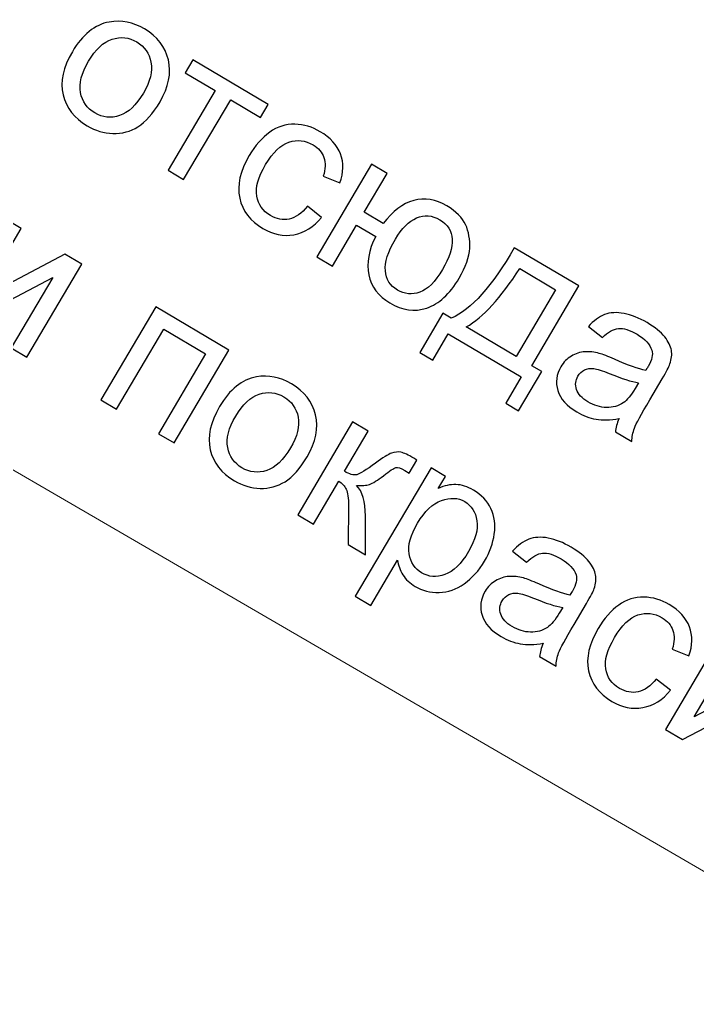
# Model space of a CAD drawing. Header units: millimetres. Extents: x 599 to 6075, y -2288 to 200.
# Drawn here: x 2766.8 to 2838, y -1318.8 to -1214.5 of the extents above; entities that cross this region are included whole.
import ezdxf

# ---------------------------------------------------------------- set-up
doc = ezdxf.new("R2010")
doc.units = ezdxf.units.MM
doc.header["$MEASUREMENT"] = 0
doc.layers.add('layer 1', color=7, linetype='Continuous')

msp = doc.modelspace()

# ---------------------------------------------------------------- linework, layer by layer
at = {"layer": 'layer 1', "color": 250}
for points, knots in [([(2772.3243, -1217.8468), (2773.3926, -1216.0431), (2774.6827, -1215.0012), (2776.202, -1214.7248), (2776.202, -1214.7248), (2777.4662, -1214.4983), (2778.6989, -1214.741), (2779.9075, -1215.4532), (2779.9075, -1215.4532), (2781.2466, -1216.2462), (2782.0821, -1217.3314), (2782.4137, -1218.7127), (2782.4137, -1218.7127), (2782.7453, -1220.0938), (2782.454, -1221.5594), (2781.5363, -1223.1053), (2781.5363, -1223.1053), (2780.7947, -1224.3611), (2780.026, -1225.2345), (2779.2226, -1225.7328), (2779.2226, -1225.7328), (2778.423, -1226.2275), (2777.5446, -1226.4633), (2776.5911, -1226.4367), (2776.5911, -1226.4367), (2775.6375, -1226.4065), (2774.7361, -1226.1435), (2773.8869, -1225.6406), (2773.8869, -1225.6406), (2772.5223, -1224.8329), (2771.676, -1223.744), (2771.3516, -1222.3738), (2771.3516, -1222.3738), (2771.0272, -1220.9998), (2771.3551, -1219.4908), (2772.3243, -1217.8468)], [0, 0, 0, 0, 0.1, 0.1, 0.1, 0.1, 0.2, 0.2, 0.2, 0.2, 0.3, 0.3, 0.3, 0.3, 0.4, 0.4, 0.4, 0.4, 0.5, 0.5, 0.5, 0.5, 0.6, 0.6, 0.6, 0.6, 0.7, 0.7, 0.7, 0.7, 0.8, 0.8, 0.8, 0.8, 1, 1, 1, 1]), ([(2774.0228, -1218.849), (2773.2849, -1220.0975), (2773.0065, -1221.1917), (2773.1837, -1222.1354), (2773.1837, -1222.1354), (2773.361, -1223.079), (2773.8633, -1223.795), (2774.6872, -1224.2832), (2774.6872, -1224.2832), (2775.5074, -1224.7678), (2776.3733, -1224.8595), (2777.2884, -1224.5546), (2777.2884, -1224.5546), (2778.1999, -1224.2535), (2779.0338, -1223.4641), (2779.79, -1222.1866), (2779.79, -1222.1866), (2780.5022, -1220.9781), (2780.7697, -1219.9056), (2780.5888, -1218.962), (2780.5888, -1218.962), (2780.4079, -1218.0146), (2779.9128, -1217.3024), (2779.0962, -1216.8215), (2779.0962, -1216.8215), (2778.2723, -1216.3332), (2777.4028, -1216.2379), (2776.495, -1216.5355), (2776.495, -1216.5355), (2775.5836, -1216.8294), (2774.7606, -1217.6005), (2774.0228, -1218.849)], [0, 0, 0, 0, 0.11111111, 0.11111111, 0.11111111, 0.11111111, 0.22222222, 0.22222222, 0.22222222, 0.22222222, 0.33333333, 0.33333333, 0.33333333, 0.33333333, 0.44444444, 0.44444444, 0.44444444, 0.44444444, 0.55555556, 0.55555556, 0.55555556, 0.55555556, 0.66666667, 0.66666667, 0.66666667, 0.66666667, 0.77777778, 0.77777778, 0.77777778, 0.77777778, 1, 1, 1, 1]), ([(2785.0039, -1218.6947), (2785.0039, -1218.6947), (2792.923, -1223.3753), (2792.923, -1223.3753), (2792.923, -1223.3753), (2792.923, -1223.3753), (2792.1153, -1224.7435), (2792.1153, -1224.7435), (2792.1153, -1224.7435), (2792.1153, -1224.7435), (2788.9761, -1222.8896), (2788.9761, -1222.8896), (2788.9761, -1222.8896), (2788.9761, -1222.8896), (2784.0238, -1231.266), (2784.0238, -1231.266), (2784.0238, -1231.266), (2784.0238, -1231.266), (2782.3834, -1230.2931), (2782.3834, -1230.2931), (2782.3834, -1230.2931), (2782.3834, -1230.2931), (2787.3357, -1221.9168), (2787.3357, -1221.9168), (2787.3357, -1221.9168), (2787.3357, -1221.9168), (2784.1964, -1220.0629), (2784.1964, -1220.0629), (2784.1964, -1220.0629), (2784.1964, -1220.0629), (2785.0039, -1218.6947), (2785.0039, -1218.6947)], [0, 0, 0, 0, 0.11111111, 0.11111111, 0.11111111, 0.11111111, 0.22222222, 0.22222222, 0.22222222, 0.22222222, 0.33333333, 0.33333333, 0.33333333, 0.33333333, 0.44444444, 0.44444444, 0.44444444, 0.44444444, 0.55555556, 0.55555556, 0.55555556, 0.55555556, 0.66666667, 0.66666667, 0.66666667, 0.66666667, 0.77777778, 0.77777778, 0.77777778, 0.77777778, 1, 1, 1, 1]), ([(2797.0293, -1234.0774), (2797.0293, -1234.0774), (2798.5304, -1235.2497), (2798.5304, -1235.2497), (2798.5304, -1235.2497), (2797.6917, -1236.2611), (2796.7169, -1236.8714), (2795.6129, -1237.0696), (2795.6129, -1237.0696), (2794.509, -1237.2716), (2793.4217, -1237.0587), (2792.3584, -1236.4273), (2792.3584, -1236.4273), (2791.0264, -1235.6417), (2790.2091, -1234.5711), (2789.9138, -1233.2191), (2789.9138, -1233.2191), (2789.6184, -1231.8709), (2789.9535, -1230.3802), (2790.9153, -1228.7542), (2790.9153, -1228.7542), (2791.5357, -1227.7018), (2792.2569, -1226.8827), (2793.0715, -1226.3008), (2793.0715, -1226.3008), (2793.8862, -1225.7188), (2794.7648, -1225.4393), (2795.711, -1225.4658), (2795.711, -1225.4658), (2796.6573, -1225.4924), (2797.5514, -1225.7553), (2798.3862, -1226.2472), (2798.3862, -1226.2472), (2799.4459, -1226.875), (2800.1554, -1227.6539), (2800.5111, -1228.5875), (2800.5111, -1228.5875), (2800.8668, -1229.5211), (2800.8472, -1230.5366), (2800.4559, -1231.6302), (2800.4559, -1231.6302), (2800.4559, -1231.6302), (2798.7049, -1230.9299), (2798.7049, -1230.9299), (2798.7049, -1230.9299), (2798.9379, -1230.1848), (2798.9594, -1229.5334), (2798.7656, -1228.9719), (2798.7656, -1228.9719), (2798.5719, -1228.414), (2798.1992, -1227.9717), (2797.6512, -1227.645), (2797.6512, -1227.645), (2796.8165, -1227.1531), (2795.9652, -1227.0505), (2795.0938, -1227.341), (2795.0938, -1227.341), (2794.2187, -1227.6315), (2793.4031, -1228.4209), (2792.6395, -1229.7092), (2792.6395, -1229.7092), (2791.865, -1231.0194), (2791.5536, -1232.1207), (2791.7057, -1233.0096), (2791.7057, -1233.0096), (2791.8578, -1233.8986), (2792.3348, -1234.5817), (2793.1442, -1235.0589), (2793.1442, -1235.0589), (2793.7902, -1235.4444), (2794.4484, -1235.5641), (2795.1188, -1235.4255), (2795.1188, -1235.4255), (2795.7893, -1235.2833), (2796.4249, -1234.8351), (2797.0293, -1234.0774)], [0, 0, 0, 0, 0.05, 0.05, 0.05, 0.05, 0.1, 0.1, 0.1, 0.1, 0.15, 0.15, 0.15, 0.15, 0.2, 0.2, 0.2, 0.2, 0.25, 0.25, 0.25, 0.25, 0.3, 0.3, 0.3, 0.3, 0.35, 0.35, 0.35, 0.35, 0.4, 0.4, 0.4, 0.4, 0.45, 0.45, 0.45, 0.45, 0.5, 0.5, 0.5, 0.5, 0.55, 0.55, 0.55, 0.55, 0.6, 0.6, 0.6, 0.6, 0.65, 0.65, 0.65, 0.65, 0.7, 0.7, 0.7, 0.7, 0.75, 0.75, 0.75, 0.75, 0.8, 0.8, 0.8, 0.8, 0.85, 0.85, 0.85, 0.85, 0.9, 0.9, 0.9, 0.9, 1, 1, 1, 1]), ([(2803.7712, -1229.6594), (2803.7712, -1229.6594), (2805.4225, -1230.6359), (2805.4225, -1230.6359), (2805.4225, -1230.6359), (2805.4225, -1230.6359), (2803.0143, -1234.7116), (2803.0143, -1234.7116), (2803.0143, -1234.7116), (2803.0143, -1234.7116), (2805.014, -1235.8937), (2805.014, -1235.8937), (2805.014, -1235.8937), (2805.9851, -1234.5845), (2807.0484, -1233.7781), (2808.2074, -1233.4745), (2808.2074, -1233.4745), (2809.3665, -1233.1673), (2810.5231, -1233.355), (2811.6809, -1234.0415), (2811.6809, -1234.0415), (2812.6643, -1234.6216), (2813.3235, -1235.2801), (2813.6584, -1236.0134), (2813.6584, -1236.0134), (2813.9932, -1236.7467), (2814.1383, -1237.5737), (2814.0973, -1238.4907), (2814.0973, -1238.4907), (2814.0527, -1239.4042), (2813.6834, -1240.4543), (2812.986, -1241.6338), (2812.986, -1241.6338), (2811.9911, -1243.3178), (2810.8575, -1244.3677), (2809.5777, -1244.7836), (2809.5777, -1244.7836), (2808.298, -1245.1994), (2807.0067, -1245.0219), (2805.6966, -1244.2472), (2805.6966, -1244.2472), (2804.4808, -1243.5278), (2803.7431, -1242.5449), (2803.4872, -1241.306), (2803.4872, -1241.306), (2803.2277, -1240.0635), (2803.471, -1238.7142), (2804.21, -1237.251), (2804.21, -1237.251), (2804.21, -1237.251), (2802.2103, -1236.0689), (2802.2103, -1236.0689), (2802.2103, -1236.0689), (2802.2103, -1236.0689), (2799.6589, -1240.3805), (2799.6589, -1240.3805), (2799.6589, -1240.3805), (2799.6589, -1240.3805), (2798.0076, -1239.404), (2798.0076, -1239.404), (2798.0076, -1239.404), (2798.0076, -1239.404), (2803.7712, -1229.6594), (2803.7712, -1229.6594)], [0, 0, 0, 0, 0.05882353, 0.05882353, 0.05882353, 0.05882353, 0.11764706, 0.11764706, 0.11764706, 0.11764706, 0.17647059, 0.17647059, 0.17647059, 0.17647059, 0.23529412, 0.23529412, 0.23529412, 0.23529412, 0.29411765, 0.29411765, 0.29411765, 0.29411765, 0.35294118, 0.35294118, 0.35294118, 0.35294118, 0.41176471, 0.41176471, 0.41176471, 0.41176471, 0.47058824, 0.47058824, 0.47058824, 0.47058824, 0.52941176, 0.52941176, 0.52941176, 0.52941176, 0.58823529, 0.58823529, 0.58823529, 0.58823529, 0.64705882, 0.64705882, 0.64705882, 0.64705882, 0.70588235, 0.70588235, 0.70588235, 0.70588235, 0.76470588, 0.76470588, 0.76470588, 0.76470588, 0.82352941, 0.82352941, 0.82352941, 0.82352941, 0.88235294, 0.88235294, 0.88235294, 0.88235294, 1, 1, 1, 1]), ([(2765.2998, -1235.4474), (2765.2998, -1235.4474), (2766.9548, -1236.4239), (2766.9548, -1236.4239), (2766.9548, -1236.4239), (2766.9548, -1236.4239), (2762.5605, -1243.8566), (2762.5605, -1243.8566), (2762.5605, -1243.8566), (2762.5605, -1243.8566), (2771.5313, -1239.1331), (2771.5313, -1239.1331), (2771.5313, -1239.1331), (2771.5313, -1239.1331), (2773.3132, -1240.183), (2773.3132, -1240.183), (2773.3132, -1240.183), (2773.3132, -1240.183), (2767.5533, -1249.9275), (2767.5533, -1249.9275), (2767.5533, -1249.9275), (2767.5533, -1249.9275), (2765.8984, -1248.9511), (2765.8984, -1248.9511), (2765.8984, -1248.9511), (2765.8984, -1248.9511), (2770.2669, -1241.5656), (2770.2669, -1241.5656), (2770.2669, -1241.5656), (2770.2669, -1241.5656), (2761.3219, -1246.2455), (2761.3219, -1246.2455), (2761.3219, -1246.2455), (2761.3219, -1246.2455), (2759.5399, -1245.1955), (2759.5399, -1245.1955), (2759.5399, -1245.1955), (2759.5399, -1245.1955), (2765.2998, -1235.4474), (2765.2998, -1235.4474)], [0, 0, 0, 0, 0.09090909, 0.09090909, 0.09090909, 0.09090909, 0.18181818, 0.18181818, 0.18181818, 0.18181818, 0.27272727, 0.27272727, 0.27272727, 0.27272727, 0.36363636, 0.36363636, 0.36363636, 0.36363636, 0.45454545, 0.45454545, 0.45454545, 0.45454545, 0.54545455, 0.54545455, 0.54545455, 0.54545455, 0.63636364, 0.63636364, 0.63636364, 0.63636364, 0.72727273, 0.72727273, 0.72727273, 0.72727273, 0.81818182, 0.81818182, 0.81818182, 0.81818182, 1, 1, 1, 1]), ([(2810.9419, -1235.4975), (2810.1362, -1235.0203), (2809.3248, -1234.958), (2808.5076, -1235.3142), (2808.5076, -1235.3142), (2807.6905, -1235.6705), (2806.9516, -1236.4057), (2806.2908, -1237.5272), (2806.2908, -1237.5272), (2805.4978, -1238.8663), (2805.1427, -1239.982), (2805.2257, -1240.8743), (2805.2257, -1240.8743), (2805.3122, -1241.7665), (2805.7311, -1242.4347), (2806.4896, -1242.8826), (2806.4896, -1242.8826), (2807.2408, -1243.3268), (2808.0304, -1243.4036), (2808.8508, -1243.1092), (2808.8508, -1243.1092), (2809.675, -1242.8148), (2810.4651, -1242.0252), (2811.2251, -1240.7405), (2811.2251, -1240.7405), (2811.9665, -1239.4884), (2812.314, -1238.4236), (2812.2675, -1237.5498), (2812.2675, -1237.5498), (2812.2209, -1236.6759), (2811.7802, -1235.9931), (2810.9419, -1235.4975)], [0, 0, 0, 0, 0.11111111, 0.11111111, 0.11111111, 0.11111111, 0.22222222, 0.22222222, 0.22222222, 0.22222222, 0.33333333, 0.33333333, 0.33333333, 0.33333333, 0.44444444, 0.44444444, 0.44444444, 0.44444444, 0.55555556, 0.55555556, 0.55555556, 0.55555556, 0.66666667, 0.66666667, 0.66666667, 0.66666667, 0.77777778, 0.77777778, 0.77777778, 0.77777778, 1, 1, 1, 1]), ([(2818.7815, -1238.4378), (2818.7815, -1238.4378), (2825.5719, -1242.4502), (2825.5719, -1242.4502), (2825.5719, -1242.4502), (2825.5719, -1242.4502), (2820.6159, -1250.8375), (2820.6159, -1250.8375), (2820.6159, -1250.8375), (2820.6159, -1250.8375), (2821.672, -1251.4615), (2821.672, -1251.4615), (2821.672, -1251.4615), (2821.672, -1251.4615), (2819.2344, -1255.5844), (2819.2344, -1255.5844), (2819.2344, -1255.5844), (2819.2344, -1255.5844), (2817.8771, -1254.7805), (2817.8771, -1254.7805), (2817.8771, -1254.7805), (2817.8771, -1254.7805), (2819.5107, -1252.0186), (2819.5107, -1252.0186), (2819.5107, -1252.0186), (2819.5107, -1252.0186), (2811.8384, -1247.4848), (2811.8384, -1247.4848), (2811.8384, -1247.4848), (2811.8384, -1247.4848), (2810.2049, -1250.2467), (2810.2049, -1250.2467), (2810.2049, -1250.2467), (2810.2049, -1250.2467), (2808.8475, -1249.4427), (2808.8475, -1249.4427), (2808.8475, -1249.4427), (2808.8475, -1249.4427), (2811.2851, -1245.3236), (2811.2851, -1245.3236), (2811.2851, -1245.3236), (2811.2851, -1245.3236), (2812.1561, -1245.8375), (2812.1561, -1245.8375), (2812.1561, -1245.8375), (2814.2499, -1244.9453), (2816.4609, -1242.4811), (2818.7815, -1238.4378)], [0, 0, 0, 0, 0.07692308, 0.07692308, 0.07692308, 0.07692308, 0.15384615, 0.15384615, 0.15384615, 0.15384615, 0.23076923, 0.23076923, 0.23076923, 0.23076923, 0.30769231, 0.30769231, 0.30769231, 0.30769231, 0.38461538, 0.38461538, 0.38461538, 0.38461538, 0.46153846, 0.46153846, 0.46153846, 0.46153846, 0.53846154, 0.53846154, 0.53846154, 0.53846154, 0.61538462, 0.61538462, 0.61538462, 0.61538462, 0.69230769, 0.69230769, 0.69230769, 0.69230769, 0.76923077, 0.76923077, 0.76923077, 0.76923077, 0.84615385, 0.84615385, 0.84615385, 0.84615385, 1, 1, 1, 1]), ([(2819.353, -1240.621), (2817.361, -1243.7086), (2815.4871, -1245.7596), (2813.7348, -1246.7699), (2813.7348, -1246.7699), (2813.7348, -1246.7699), (2818.9719, -1249.8683), (2818.9719, -1249.8683), (2818.9719, -1249.8683), (2818.9719, -1249.8683), (2823.1238, -1242.8494), (2823.1238, -1242.8494), (2823.1238, -1242.8494), (2823.1238, -1242.8494), (2819.353, -1240.621), (2819.353, -1240.621)], [0, 0, 0, 0, 0.2, 0.2, 0.2, 0.2, 0.4, 0.4, 0.4, 0.4, 0.6, 0.6, 0.6, 0.6, 1, 1, 1, 1]), ([(2781.0862, -1244.6682), (2781.0862, -1244.6682), (2788.7765, -1249.2129), (2788.7765, -1249.2129), (2788.7765, -1249.2129), (2788.7765, -1249.2129), (2783.0167, -1258.9575), (2783.0167, -1258.9575), (2783.0167, -1258.9575), (2783.0167, -1258.9575), (2781.3617, -1257.981), (2781.3617, -1257.981), (2781.3617, -1257.981), (2781.3617, -1257.981), (2786.314, -1249.6047), (2786.314, -1249.6047), (2786.314, -1249.6047), (2786.314, -1249.6047), (2781.9298, -1247.0129), (2781.9298, -1247.0129), (2781.9298, -1247.0129), (2781.9298, -1247.0129), (2776.9775, -1255.3893), (2776.9775, -1255.3893), (2776.9775, -1255.3893), (2776.9775, -1255.3893), (2775.3263, -1254.4127), (2775.3263, -1254.4127), (2775.3263, -1254.4127), (2775.3263, -1254.4127), (2781.0862, -1244.6682), (2781.0862, -1244.6682)], [0, 0, 0, 0, 0.11111111, 0.11111111, 0.11111111, 0.11111111, 0.22222222, 0.22222222, 0.22222222, 0.22222222, 0.33333333, 0.33333333, 0.33333333, 0.33333333, 0.44444444, 0.44444444, 0.44444444, 0.44444444, 0.55555556, 0.55555556, 0.55555556, 0.55555556, 0.66666667, 0.66666667, 0.66666667, 0.66666667, 0.77777778, 0.77777778, 0.77777778, 0.77777778, 1, 1, 1, 1]), ([(2829.7935, -1256.3962), (2828.8755, -1256.5554), (2828.0672, -1256.5732), (2827.3763, -1256.4533), (2827.3763, -1256.4533), (2826.6853, -1256.3333), (2826.0132, -1256.0825), (2825.3635, -1255.697), (2825.3635, -1255.697), (2824.2928, -1255.0656), (2823.6269, -1254.316), (2823.3618, -1253.4557), (2823.3618, -1253.4557), (2823.0931, -1252.5917), (2823.2029, -1251.755), (2823.6838, -1250.9384), (2823.6838, -1250.9384), (2823.9665, -1250.463), (2824.3323, -1250.0899), (2824.7814, -1249.8264), (2824.7814, -1249.8264), (2825.2305, -1249.5593), (2825.7044, -1249.4088), (2826.1959, -1249.3785), (2826.1959, -1249.3785), (2826.6875, -1249.3482), (2827.1932, -1249.4016), (2827.7057, -1249.5389), (2827.7057, -1249.5389), (2828.0801, -1249.6464), (2828.6178, -1249.8529), (2829.3187, -1250.1621), (2829.3187, -1250.1621), (2830.7461, -1250.7882), (2831.8398, -1251.1794), (2832.5998, -1251.3325), (2832.5998, -1251.3325), (2832.7429, -1251.1111), (2832.8273, -1250.9696), (2832.864, -1250.9079), (2832.864, -1250.9079), (2833.2642, -1250.2329), (2833.3871, -1249.6692), (2833.2366, -1249.2062), (2833.2366, -1249.2062), (2833.0358, -1248.5865), (2832.5181, -1248.0269), (2831.687, -1247.535), (2831.687, -1247.535), (2830.9103, -1247.0761), (2830.2562, -1246.8726), (2829.7244, -1246.9283), (2829.7244, -1246.9283), (2829.1964, -1246.9802), (2828.6379, -1247.3014), (2828.0489, -1247.8881), (2828.0489, -1247.8881), (2828.0489, -1247.8881), (2826.566, -1246.7123), (2826.566, -1246.7123), (2826.566, -1246.7123), (2827.1223, -1246.1071), (2827.6922, -1245.6914), (2828.2794, -1245.465), (2828.2794, -1245.465), (2828.8665, -1245.2423), (2829.5474, -1245.2019), (2830.3184, -1245.3478), (2830.3184, -1245.3478), (2831.093, -1245.4936), (2831.8958, -1245.8144), (2832.7342, -1246.3099), (2832.7342, -1246.3099), (2833.5652, -1246.8018), (2834.1852, -1247.3), (2834.5903, -1247.8043), (2834.5903, -1247.8043), (2834.992, -1248.305), (2835.2298, -1248.7794), (2835.3004, -1249.2203), (2835.3004, -1249.2203), (2835.3673, -1249.661), (2835.3176, -1250.1376), (2835.1476, -1250.6464), (2835.1476, -1250.6464), (2835.0369, -1250.9625), (2834.7649, -1251.4853), (2834.3316, -1252.2183), (2834.3316, -1252.2183), (2834.3316, -1252.2183), (2833.0284, -1254.4214), (2833.0284, -1254.4214), (2833.0284, -1254.4214), (2832.1217, -1255.9565), (2831.5817, -1256.9475), (2831.412, -1257.398), (2831.412, -1257.398), (2831.2422, -1257.8449), (2831.1526, -1258.3177), (2831.1391, -1258.8126), (2831.1391, -1258.8126), (2831.1391, -1258.8126), (2829.4116, -1257.7957), (2829.4116, -1257.7957), (2829.4116, -1257.7957), (2829.443, -1257.3518), (2829.5726, -1256.8829), (2829.7935, -1256.3962)], [0, 0, 0, 0, 0.03571429, 0.03571429, 0.03571429, 0.03571429, 0.07142857, 0.07142857, 0.07142857, 0.07142857, 0.10714286, 0.10714286, 0.10714286, 0.10714286, 0.14285714, 0.14285714, 0.14285714, 0.14285714, 0.17857143, 0.17857143, 0.17857143, 0.17857143, 0.21428571, 0.21428571, 0.21428571, 0.21428571, 0.25, 0.25, 0.25, 0.25, 0.28571429, 0.28571429, 0.28571429, 0.28571429, 0.32142857, 0.32142857, 0.32142857, 0.32142857, 0.35714286, 0.35714286, 0.35714286, 0.35714286, 0.39285714, 0.39285714, 0.39285714, 0.39285714, 0.42857143, 0.42857143, 0.42857143, 0.42857143, 0.46428571, 0.46428571, 0.46428571, 0.46428571, 0.5, 0.5, 0.5, 0.5, 0.53571429, 0.53571429, 0.53571429, 0.53571429, 0.57142857, 0.57142857, 0.57142857, 0.57142857, 0.60714286, 0.60714286, 0.60714286, 0.60714286, 0.64285714, 0.64285714, 0.64285714, 0.64285714, 0.67857143, 0.67857143, 0.67857143, 0.67857143, 0.71428571, 0.71428571, 0.71428571, 0.71428571, 0.75, 0.75, 0.75, 0.75, 0.78571429, 0.78571429, 0.78571429, 0.78571429, 0.82142857, 0.82142857, 0.82142857, 0.82142857, 0.85714286, 0.85714286, 0.85714286, 0.85714286, 0.89285714, 0.89285714, 0.89285714, 0.89285714, 0.92857143, 0.92857143, 0.92857143, 0.92857143, 1, 1, 1, 1]), ([(2831.8362, -1252.6281), (2831.0942, -1252.5152), (2830.0693, -1252.1934), (2828.769, -1251.6555), (2828.769, -1251.6555), (2828.0315, -1251.3533), (2827.4864, -1251.1795), (2827.1335, -1251.134), (2827.1335, -1251.134), (2826.7806, -1251.0922), (2826.4564, -1251.1416), (2826.1646, -1251.2858), (2826.1646, -1251.2858), (2825.8726, -1251.4299), (2825.6423, -1251.6471), (2825.4734, -1251.9338), (2825.4734, -1251.9338), (2825.2127, -1252.3766), (2825.1631, -1252.8422), (2825.3207, -1253.3308), (2825.3207, -1253.3308), (2825.4821, -1253.823), (2825.8803, -1254.2582), (2826.5227, -1254.6363), (2826.5227, -1254.6363), (2827.1614, -1255.0144), (2827.8083, -1255.2105), (2828.4672, -1255.2248), (2828.4672, -1255.2248), (2829.1295, -1255.239), (2829.7164, -1255.0709), (2830.2351, -1254.7277), (2830.2351, -1254.7277), (2830.6332, -1254.4567), (2831.0469, -1253.9601), (2831.4801, -1253.2342), (2831.4801, -1253.2342), (2831.4801, -1253.2342), (2831.8362, -1252.6281), (2831.8362, -1252.6281)], [0, 0, 0, 0, 0.09090909, 0.09090909, 0.09090909, 0.09090909, 0.18181818, 0.18181818, 0.18181818, 0.18181818, 0.27272727, 0.27272727, 0.27272727, 0.27272727, 0.36363636, 0.36363636, 0.36363636, 0.36363636, 0.45454545, 0.45454545, 0.45454545, 0.45454545, 0.54545455, 0.54545455, 0.54545455, 0.54545455, 0.63636364, 0.63636364, 0.63636364, 0.63636364, 0.72727273, 0.72727273, 0.72727273, 0.72727273, 0.81818182, 0.81818182, 0.81818182, 0.81818182, 1, 1, 1, 1]), ([(2787.7922, -1255.1358), (2788.8605, -1253.3321), (2790.1507, -1252.2902), (2791.6699, -1252.0138), (2791.6699, -1252.0138), (2792.9341, -1251.7873), (2794.1668, -1252.03), (2795.3754, -1252.7422), (2795.3754, -1252.7422), (2796.7146, -1253.5351), (2797.55, -1254.6204), (2797.8816, -1256.0017), (2797.8816, -1256.0017), (2798.2132, -1257.3828), (2797.922, -1258.8483), (2797.0042, -1260.3943), (2797.0042, -1260.3943), (2796.2626, -1261.6501), (2795.4939, -1262.5235), (2794.6906, -1263.0218), (2794.6906, -1263.0218), (2793.891, -1263.5164), (2793.0125, -1263.7523), (2792.059, -1263.7257), (2792.059, -1263.7257), (2791.1055, -1263.6955), (2790.2041, -1263.4325), (2789.3548, -1262.9295), (2789.3548, -1262.9295), (2787.9903, -1262.1219), (2787.144, -1261.033), (2786.8195, -1259.6627), (2786.8195, -1259.6627), (2786.4951, -1258.2888), (2786.823, -1256.7798), (2787.7922, -1255.1358)], [0, 0, 0, 0, 0.1, 0.1, 0.1, 0.1, 0.2, 0.2, 0.2, 0.2, 0.3, 0.3, 0.3, 0.3, 0.4, 0.4, 0.4, 0.4, 0.5, 0.5, 0.5, 0.5, 0.6, 0.6, 0.6, 0.6, 0.7, 0.7, 0.7, 0.7, 0.8, 0.8, 0.8, 0.8, 1, 1, 1, 1]), ([(2789.4907, -1256.138), (2788.7529, -1257.3865), (2788.4744, -1258.4807), (2788.6516, -1259.4244), (2788.6516, -1259.4244), (2788.8289, -1260.368), (2789.3313, -1261.084), (2790.1551, -1261.5722), (2790.1551, -1261.5722), (2790.9753, -1262.0568), (2791.8412, -1262.1485), (2792.7564, -1261.8436), (2792.7564, -1261.8436), (2793.6678, -1261.5425), (2794.5017, -1260.7531), (2795.2579, -1259.4756), (2795.2579, -1259.4756), (2795.9701, -1258.267), (2796.2376, -1257.1946), (2796.0567, -1256.2509), (2796.0567, -1256.2509), (2795.8758, -1255.3036), (2795.3807, -1254.5914), (2794.5641, -1254.1104), (2794.5641, -1254.1104), (2793.7402, -1253.6222), (2792.8707, -1253.5268), (2791.9629, -1253.8244), (2791.9629, -1253.8244), (2791.0515, -1254.1184), (2790.2286, -1254.8895), (2789.4907, -1256.138)], [0, 0, 0, 0, 0.11111111, 0.11111111, 0.11111111, 0.11111111, 0.22222222, 0.22222222, 0.22222222, 0.22222222, 0.33333333, 0.33333333, 0.33333333, 0.33333333, 0.44444444, 0.44444444, 0.44444444, 0.44444444, 0.55555556, 0.55555556, 0.55555556, 0.55555556, 0.66666667, 0.66666667, 0.66666667, 0.66666667, 0.77777778, 0.77777778, 0.77777778, 0.77777778, 1, 1, 1, 1]), ([(2801.7688, -1256.7472), (2801.7688, -1256.7472), (2803.42, -1257.7238), (2803.42, -1257.7238), (2803.42, -1257.7238), (2803.42, -1257.7238), (2800.931, -1261.9337), (2800.931, -1261.9337), (2800.931, -1261.9337), (2801.4573, -1262.2457), (2801.8862, -1262.3643), (2802.2142, -1262.2859), (2802.2142, -1262.2859), (2802.5459, -1262.2075), (2803.2031, -1261.8032), (2804.1895, -1261.0727), (2804.1895, -1261.0727), (2804.9678, -1260.4943), (2805.5301, -1260.144), (2805.8765, -1260.0183), (2805.8765, -1260.0183), (2806.2229, -1259.8927), (2806.5543, -1259.8651), (2806.867, -1259.9359), (2806.867, -1259.9359), (2807.1797, -1260.003), (2807.63, -1260.2091), (2808.2107, -1260.5541), (2808.2107, -1260.5541), (2808.2107, -1260.5541), (2808.5409, -1260.7487), (2808.5409, -1260.7487), (2808.5409, -1260.7487), (2808.5409, -1260.7487), (2807.7333, -1262.117), (2807.7333, -1262.117), (2807.7333, -1262.117), (2807.7333, -1262.117), (2807.2797, -1261.8381), (2807.2797, -1261.8381), (2807.2797, -1261.8381), (2806.8442, -1261.581), (2806.528, -1261.4812), (2806.3312, -1261.5348), (2806.3312, -1261.5348), (2806.1234, -1261.5956), (2805.6888, -1261.8774), (2805.031, -1262.391), (2805.031, -1262.391), (2804.4062, -1262.8793), (2803.9169, -1263.1826), (2803.5632, -1263.3046), (2803.5632, -1263.3046), (2803.2095, -1263.4266), (2802.758, -1263.4607), (2802.205, -1263.407), (2802.205, -1263.407), (2802.7989, -1264.0142), (2803.1065, -1265.0859), (2803.1243, -1266.6256), (2803.1243, -1266.6256), (2803.1243, -1266.6256), (2803.1476, -1270.7099), (2803.1476, -1270.7099), (2803.1476, -1270.7099), (2803.1476, -1270.7099), (2801.3294, -1269.6379), (2801.3294, -1269.6379), (2801.3294, -1269.6379), (2801.3294, -1269.6379), (2801.3533, -1265.5758), (2801.3533, -1265.5758), (2801.3533, -1265.5758), (2801.3501, -1264.7568), (2801.2693, -1264.174), (2801.1145, -1263.8201), (2801.1145, -1263.8201), (2800.9598, -1263.4699), (2800.6955, -1263.1847), (2800.3217, -1262.9608), (2800.3217, -1262.9608), (2800.3217, -1262.9608), (2797.6602, -1267.4683), (2797.6602, -1267.4683), (2797.6602, -1267.4683), (2797.6602, -1267.4683), (2796.0088, -1266.4918), (2796.0088, -1266.4918), (2796.0088, -1266.4918), (2796.0088, -1266.4918), (2801.7688, -1256.7472), (2801.7688, -1256.7472)], [0, 0, 0, 0, 0.04166667, 0.04166667, 0.04166667, 0.04166667, 0.08333333, 0.08333333, 0.08333333, 0.08333333, 0.125, 0.125, 0.125, 0.125, 0.16666667, 0.16666667, 0.16666667, 0.16666667, 0.20833333, 0.20833333, 0.20833333, 0.20833333, 0.25, 0.25, 0.25, 0.25, 0.29166667, 0.29166667, 0.29166667, 0.29166667, 0.33333333, 0.33333333, 0.33333333, 0.33333333, 0.375, 0.375, 0.375, 0.375, 0.41666667, 0.41666667, 0.41666667, 0.41666667, 0.45833333, 0.45833333, 0.45833333, 0.45833333, 0.5, 0.5, 0.5, 0.5, 0.54166667, 0.54166667, 0.54166667, 0.54166667, 0.58333333, 0.58333333, 0.58333333, 0.58333333, 0.625, 0.625, 0.625, 0.625, 0.66666667, 0.66666667, 0.66666667, 0.66666667, 0.70833333, 0.70833333, 0.70833333, 0.70833333, 0.75, 0.75, 0.75, 0.75, 0.79166667, 0.79166667, 0.79166667, 0.79166667, 0.83333333, 0.83333333, 0.83333333, 0.83333333, 0.875, 0.875, 0.875, 0.875, 0.91666667, 0.91666667, 0.91666667, 0.91666667, 1, 1, 1, 1]), ([(2802.0605, -1275.0525), (2802.0605, -1275.0525), (2810.0267, -1261.5698), (2810.0267, -1261.5698), (2810.0267, -1261.5698), (2810.0267, -1261.5698), (2811.5329, -1262.4618), (2811.5329, -1262.4618), (2811.5329, -1262.4618), (2811.5329, -1262.4618), (2810.784, -1263.7284), (2810.784, -1263.7284), (2810.784, -1263.7284), (2811.4334, -1263.4405), (2812.0528, -1263.3052), (2812.6461, -1263.3227), (2812.6461, -1263.3227), (2813.2393, -1263.3403), (2813.8535, -1263.5363), (2814.4886, -1263.9107), (2814.4886, -1263.9107), (2815.3198, -1264.4026), (2815.928, -1265.0499), (2816.3134, -1265.8564), (2816.3134, -1265.8564), (2816.6952, -1266.6591), (2816.8182, -1267.5478), (2816.6823, -1268.519), (2816.6823, -1268.519), (2816.5428, -1269.4902), (2816.2032, -1270.4422), (2815.6525, -1271.3713), (2815.6525, -1271.3713), (2815.0614, -1272.3693), (2814.3514, -1273.1593), (2813.5221, -1273.7484), (2813.5221, -1273.7484), (2812.6929, -1274.3339), (2811.8105, -1274.6389), (2810.8786, -1274.6598), (2810.8786, -1274.6598), (2809.9466, -1274.6806), (2809.1032, -1274.4689), (2808.3483, -1274.0247), (2808.3483, -1274.0247), (2807.8002, -1273.7016), (2807.3728, -1273.2918), (2807.0731, -1272.8025), (2807.0731, -1272.8025), (2806.7735, -1272.3096), (2806.5868, -1271.8027), (2806.5166, -1271.2819), (2806.5166, -1271.2819), (2806.5166, -1271.2819), (2803.7118, -1276.0253), (2803.7118, -1276.0253), (2803.7118, -1276.0253), (2803.7118, -1276.0253), (2802.0605, -1275.0525), (2802.0605, -1275.0525)], [0, 0, 0, 0, 0.0625, 0.0625, 0.0625, 0.0625, 0.125, 0.125, 0.125, 0.125, 0.1875, 0.1875, 0.1875, 0.1875, 0.25, 0.25, 0.25, 0.25, 0.3125, 0.3125, 0.3125, 0.3125, 0.375, 0.375, 0.375, 0.375, 0.4375, 0.4375, 0.4375, 0.4375, 0.5, 0.5, 0.5, 0.5, 0.5625, 0.5625, 0.5625, 0.5625, 0.625, 0.625, 0.625, 0.625, 0.6875, 0.6875, 0.6875, 0.6875, 0.75, 0.75, 0.75, 0.75, 0.8125, 0.8125, 0.8125, 0.8125, 0.875, 0.875, 0.875, 0.875, 1, 1, 1, 1]), ([(2808.6108, -1267.383), (2807.8693, -1268.6351), (2807.5764, -1269.7147), (2807.7283, -1270.6145), (2807.7283, -1270.6145), (2807.884, -1271.5144), (2808.3211, -1272.1754), (2809.0433, -1272.6013), (2809.0433, -1272.6013), (2809.7765, -1273.0381), (2810.5879, -1273.0967), (2811.4776, -1272.7846), (2811.4776, -1272.7846), (2812.3673, -1272.4723), (2813.1976, -1271.6683), (2813.9685, -1270.3655), (2813.9685, -1270.3655), (2814.7028, -1269.1206), (2814.9957, -1268.041), (2814.8511, -1267.1231), (2814.8511, -1267.1231), (2814.7065, -1266.2014), (2814.2767, -1265.5331), (2813.569, -1265.1109), (2813.569, -1265.1109), (2812.8649, -1264.6961), (2812.0497, -1264.6593), (2811.1198, -1264.9968), (2811.1198, -1264.9968), (2810.19, -1265.3343), (2809.3524, -1266.1273), (2808.6108, -1267.383)], [0, 0, 0, 0, 0.11111111, 0.11111111, 0.11111111, 0.11111111, 0.22222222, 0.22222222, 0.22222222, 0.22222222, 0.33333333, 0.33333333, 0.33333333, 0.33333333, 0.44444444, 0.44444444, 0.44444444, 0.44444444, 0.55555556, 0.55555556, 0.55555556, 0.55555556, 0.66666667, 0.66666667, 0.66666667, 0.66666667, 0.77777778, 0.77777778, 0.77777778, 0.77777778, 1, 1, 1, 1]), ([(2821.8261, -1279.998), (2820.9081, -1280.1571), (2820.0999, -1280.175), (2819.409, -1280.0551), (2819.409, -1280.0551), (2818.7179, -1279.9351), (2818.0458, -1279.6843), (2817.3961, -1279.2988), (2817.3961, -1279.2988), (2816.3254, -1278.6674), (2815.6595, -1277.9178), (2815.3944, -1277.0575), (2815.3944, -1277.0575), (2815.1258, -1276.1935), (2815.2355, -1275.3568), (2815.7165, -1274.5402), (2815.7165, -1274.5402), (2815.9991, -1274.0648), (2816.3649, -1273.6917), (2816.814, -1273.4282), (2816.814, -1273.4282), (2817.2631, -1273.1611), (2817.737, -1273.0106), (2818.2286, -1272.9802), (2818.2286, -1272.9802), (2818.7201, -1272.95), (2819.2258, -1273.0034), (2819.7383, -1273.1407), (2819.7383, -1273.1407), (2820.1127, -1273.2481), (2820.6504, -1273.4547), (2821.3514, -1273.7639), (2821.3514, -1273.7639), (2822.7788, -1274.3899), (2823.8724, -1274.7812), (2824.6324, -1274.9343), (2824.6324, -1274.9343), (2824.7755, -1274.7129), (2824.8599, -1274.5714), (2824.8966, -1274.5097), (2824.8966, -1274.5097), (2825.2968, -1273.8347), (2825.4197, -1273.271), (2825.2692, -1272.808), (2825.2692, -1272.808), (2825.0684, -1272.1883), (2824.5507, -1271.6287), (2823.7196, -1271.1368), (2823.7196, -1271.1368), (2822.943, -1270.6779), (2822.2888, -1270.4744), (2821.7571, -1270.53), (2821.7571, -1270.53), (2821.229, -1270.582), (2820.6705, -1270.9032), (2820.0815, -1271.4899), (2820.0815, -1271.4899), (2820.0815, -1271.4899), (2818.5986, -1270.3141), (2818.5986, -1270.3141), (2818.5986, -1270.3141), (2819.1549, -1269.7089), (2819.7249, -1269.2932), (2820.312, -1269.0667), (2820.312, -1269.0667), (2820.8992, -1268.8441), (2821.58, -1268.8037), (2822.351, -1268.9496), (2822.351, -1268.9496), (2823.1256, -1269.0954), (2823.9284, -1269.4162), (2824.7668, -1269.9117), (2824.7668, -1269.9117), (2825.5979, -1270.4036), (2826.2178, -1270.9018), (2826.623, -1271.4061), (2826.623, -1271.4061), (2827.0246, -1271.9068), (2827.2624, -1272.3812), (2827.333, -1272.8221), (2827.333, -1272.8221), (2827.4, -1273.2628), (2827.3502, -1273.7393), (2827.1802, -1274.2482), (2827.1802, -1274.2482), (2827.0695, -1274.5643), (2826.7975, -1275.087), (2826.3643, -1275.8201), (2826.3643, -1275.8201), (2826.3643, -1275.8201), (2825.0611, -1278.0231), (2825.0611, -1278.0231), (2825.0611, -1278.0231), (2824.1543, -1279.5583), (2823.6143, -1280.5493), (2823.4446, -1280.9998), (2823.4446, -1280.9998), (2823.2749, -1281.4467), (2823.1852, -1281.9195), (2823.1718, -1282.4144), (2823.1718, -1282.4144), (2823.1718, -1282.4144), (2821.4443, -1281.3974), (2821.4443, -1281.3974), (2821.4443, -1281.3974), (2821.4756, -1280.9536), (2821.6053, -1280.4847), (2821.8261, -1279.998)], [0, 0, 0, 0, 0.03571429, 0.03571429, 0.03571429, 0.03571429, 0.07142857, 0.07142857, 0.07142857, 0.07142857, 0.10714286, 0.10714286, 0.10714286, 0.10714286, 0.14285714, 0.14285714, 0.14285714, 0.14285714, 0.17857143, 0.17857143, 0.17857143, 0.17857143, 0.21428571, 0.21428571, 0.21428571, 0.21428571, 0.25, 0.25, 0.25, 0.25, 0.28571429, 0.28571429, 0.28571429, 0.28571429, 0.32142857, 0.32142857, 0.32142857, 0.32142857, 0.35714286, 0.35714286, 0.35714286, 0.35714286, 0.39285714, 0.39285714, 0.39285714, 0.39285714, 0.42857143, 0.42857143, 0.42857143, 0.42857143, 0.46428571, 0.46428571, 0.46428571, 0.46428571, 0.5, 0.5, 0.5, 0.5, 0.53571429, 0.53571429, 0.53571429, 0.53571429, 0.57142857, 0.57142857, 0.57142857, 0.57142857, 0.60714286, 0.60714286, 0.60714286, 0.60714286, 0.64285714, 0.64285714, 0.64285714, 0.64285714, 0.67857143, 0.67857143, 0.67857143, 0.67857143, 0.71428571, 0.71428571, 0.71428571, 0.71428571, 0.75, 0.75, 0.75, 0.75, 0.78571429, 0.78571429, 0.78571429, 0.78571429, 0.82142857, 0.82142857, 0.82142857, 0.82142857, 0.85714286, 0.85714286, 0.85714286, 0.85714286, 0.89285714, 0.89285714, 0.89285714, 0.89285714, 0.92857143, 0.92857143, 0.92857143, 0.92857143, 1, 1, 1, 1]), ([(2823.8688, -1276.2299), (2823.1269, -1276.117), (2822.102, -1275.7952), (2820.8016, -1275.2573), (2820.8016, -1275.2573), (2820.0641, -1274.9551), (2819.519, -1274.7813), (2819.1662, -1274.7358), (2819.1662, -1274.7358), (2818.8133, -1274.694), (2818.489, -1274.7433), (2818.1972, -1274.8875), (2818.1972, -1274.8875), (2817.9052, -1275.0317), (2817.6749, -1275.2488), (2817.506, -1275.5356), (2817.506, -1275.5356), (2817.2453, -1275.9784), (2817.1957, -1276.444), (2817.3533, -1276.9326), (2817.3533, -1276.9326), (2817.5148, -1277.4248), (2817.9129, -1277.86), (2818.5553, -1278.2381), (2818.5553, -1278.2381), (2819.1941, -1278.6162), (2819.841, -1278.8123), (2820.4998, -1278.8265), (2820.4998, -1278.8265), (2821.1621, -1278.8408), (2821.749, -1278.6726), (2822.2677, -1278.3295), (2822.2677, -1278.3295), (2822.6658, -1278.0585), (2823.0795, -1277.5618), (2823.5128, -1276.836), (2823.5128, -1276.836), (2823.5128, -1276.836), (2823.8688, -1276.2299), (2823.8688, -1276.2299)], [0, 0, 0, 0, 0.09090909, 0.09090909, 0.09090909, 0.09090909, 0.18181818, 0.18181818, 0.18181818, 0.18181818, 0.27272727, 0.27272727, 0.27272727, 0.27272727, 0.36363636, 0.36363636, 0.36363636, 0.36363636, 0.45454545, 0.45454545, 0.45454545, 0.45454545, 0.54545455, 0.54545455, 0.54545455, 0.54545455, 0.63636364, 0.63636364, 0.63636364, 0.63636364, 0.72727273, 0.72727273, 0.72727273, 0.72727273, 0.81818182, 0.81818182, 0.81818182, 0.81818182, 1, 1, 1, 1]), ([(2833.7135, -1283.7576), (2833.7135, -1283.7576), (2835.2146, -1284.9298), (2835.2146, -1284.9298), (2835.2146, -1284.9298), (2834.3759, -1285.9412), (2833.401, -1286.5515), (2832.2971, -1286.7498), (2832.2971, -1286.7498), (2831.1932, -1286.9518), (2830.1059, -1286.7389), (2829.0426, -1286.1074), (2829.0426, -1286.1074), (2827.7105, -1285.3218), (2826.8933, -1284.2513), (2826.598, -1282.8993), (2826.598, -1282.8993), (2826.3026, -1281.551), (2826.6376, -1280.0603), (2827.5994, -1278.4343), (2827.5994, -1278.4343), (2828.2199, -1277.3819), (2828.9411, -1276.5628), (2829.7557, -1275.9809), (2829.7557, -1275.9809), (2830.5703, -1275.399), (2831.4489, -1275.1194), (2832.3952, -1275.146), (2832.3952, -1275.146), (2833.3415, -1275.1725), (2834.2356, -1275.4354), (2835.0704, -1275.9274), (2835.0704, -1275.9274), (2836.1301, -1276.5552), (2836.8396, -1277.334), (2837.1953, -1278.2676), (2837.1953, -1278.2676), (2837.551, -1279.2013), (2837.5314, -1280.2168), (2837.14, -1281.3104), (2837.14, -1281.3104), (2837.14, -1281.3104), (2835.3891, -1280.61), (2835.3891, -1280.61), (2835.3891, -1280.61), (2835.6221, -1279.865), (2835.6436, -1279.2136), (2835.4498, -1278.652), (2835.4498, -1278.652), (2835.256, -1278.0941), (2834.8833, -1277.6518), (2834.3354, -1277.3252), (2834.3354, -1277.3252), (2833.5006, -1276.8332), (2832.6494, -1276.7306), (2831.778, -1277.0211), (2831.778, -1277.0211), (2830.9029, -1277.3116), (2830.0873, -1278.101), (2829.3237, -1279.3894), (2829.3237, -1279.3894), (2828.5491, -1280.6996), (2828.2378, -1281.8009), (2828.3899, -1282.6898), (2828.3899, -1282.6898), (2828.542, -1283.5788), (2829.019, -1284.2618), (2829.8284, -1284.7391), (2829.8284, -1284.7391), (2830.4744, -1285.1246), (2831.1326, -1285.2443), (2831.803, -1285.1057), (2831.803, -1285.1057), (2832.4735, -1284.9634), (2833.109, -1284.5153), (2833.7135, -1283.7576)], [0, 0, 0, 0, 0.05, 0.05, 0.05, 0.05, 0.1, 0.1, 0.1, 0.1, 0.15, 0.15, 0.15, 0.15, 0.2, 0.2, 0.2, 0.2, 0.25, 0.25, 0.25, 0.25, 0.3, 0.3, 0.3, 0.3, 0.35, 0.35, 0.35, 0.35, 0.4, 0.4, 0.4, 0.4, 0.45, 0.45, 0.45, 0.45, 0.5, 0.5, 0.5, 0.5, 0.55, 0.55, 0.55, 0.55, 0.6, 0.6, 0.6, 0.6, 0.65, 0.65, 0.65, 0.65, 0.7, 0.7, 0.7, 0.7, 0.75, 0.75, 0.75, 0.75, 0.8, 0.8, 0.8, 0.8, 0.85, 0.85, 0.85, 0.85, 0.9, 0.9, 0.9, 0.9, 1, 1, 1, 1]), ([(2840.4335, -1279.3286), (2840.4335, -1279.3286), (2842.0885, -1280.3051), (2842.0885, -1280.3051), (2842.0885, -1280.3051), (2842.0885, -1280.3051), (2837.6942, -1287.7378), (2837.6942, -1287.7378), (2837.6942, -1287.7378), (2837.6942, -1287.7378), (2846.665, -1283.0143), (2846.665, -1283.0143), (2846.665, -1283.0143), (2846.665, -1283.0143), (2848.447, -1284.0642), (2848.447, -1284.0642), (2848.447, -1284.0642), (2848.447, -1284.0642), (2842.6871, -1293.8088), (2842.6871, -1293.8088), (2842.6871, -1293.8088), (2842.6871, -1293.8088), (2841.0322, -1292.8323), (2841.0322, -1292.8323), (2841.0322, -1292.8323), (2841.0322, -1292.8323), (2845.4006, -1285.4468), (2845.4006, -1285.4468), (2845.4006, -1285.4468), (2845.4006, -1285.4468), (2836.4556, -1290.1267), (2836.4556, -1290.1267), (2836.4556, -1290.1267), (2836.4556, -1290.1267), (2834.6736, -1289.0767), (2834.6736, -1289.0767), (2834.6736, -1289.0767), (2834.6736, -1289.0767), (2840.4335, -1279.3286), (2840.4335, -1279.3286)], [0, 0, 0, 0, 0.09090909, 0.09090909, 0.09090909, 0.09090909, 0.18181818, 0.18181818, 0.18181818, 0.18181818, 0.27272727, 0.27272727, 0.27272727, 0.27272727, 0.36363636, 0.36363636, 0.36363636, 0.36363636, 0.45454545, 0.45454545, 0.45454545, 0.45454545, 0.54545455, 0.54545455, 0.54545455, 0.54545455, 0.63636364, 0.63636364, 0.63636364, 0.63636364, 0.72727273, 0.72727273, 0.72727273, 0.72727273, 0.81818182, 0.81818182, 0.81818182, 0.81818182, 1, 1, 1, 1])]:
    msp.add_open_spline(points, degree=3, knots=knots, dxfattribs=at)
at = {"layer": 'layer 1', "color": 250, "lineweight": 20}
msp.add_open_spline([(2693.9042, -1219.9039), (2693.9042, -1219.9039), (3031.8134, -1416.1349), (3031.8134, -1416.1349), (3031.8134, -1416.1349), (3031.8134, -1416.1349), (3014.9323, -1387.6481), (3014.9323, -1387.6481)], degree=3, knots=[0, 0, 0, 0, 0.33333333, 0.33333333, 0.33333333, 0.33333333, 1, 1, 1, 1], dxfattribs=at)

doc.saveas('drawing.dxf')
